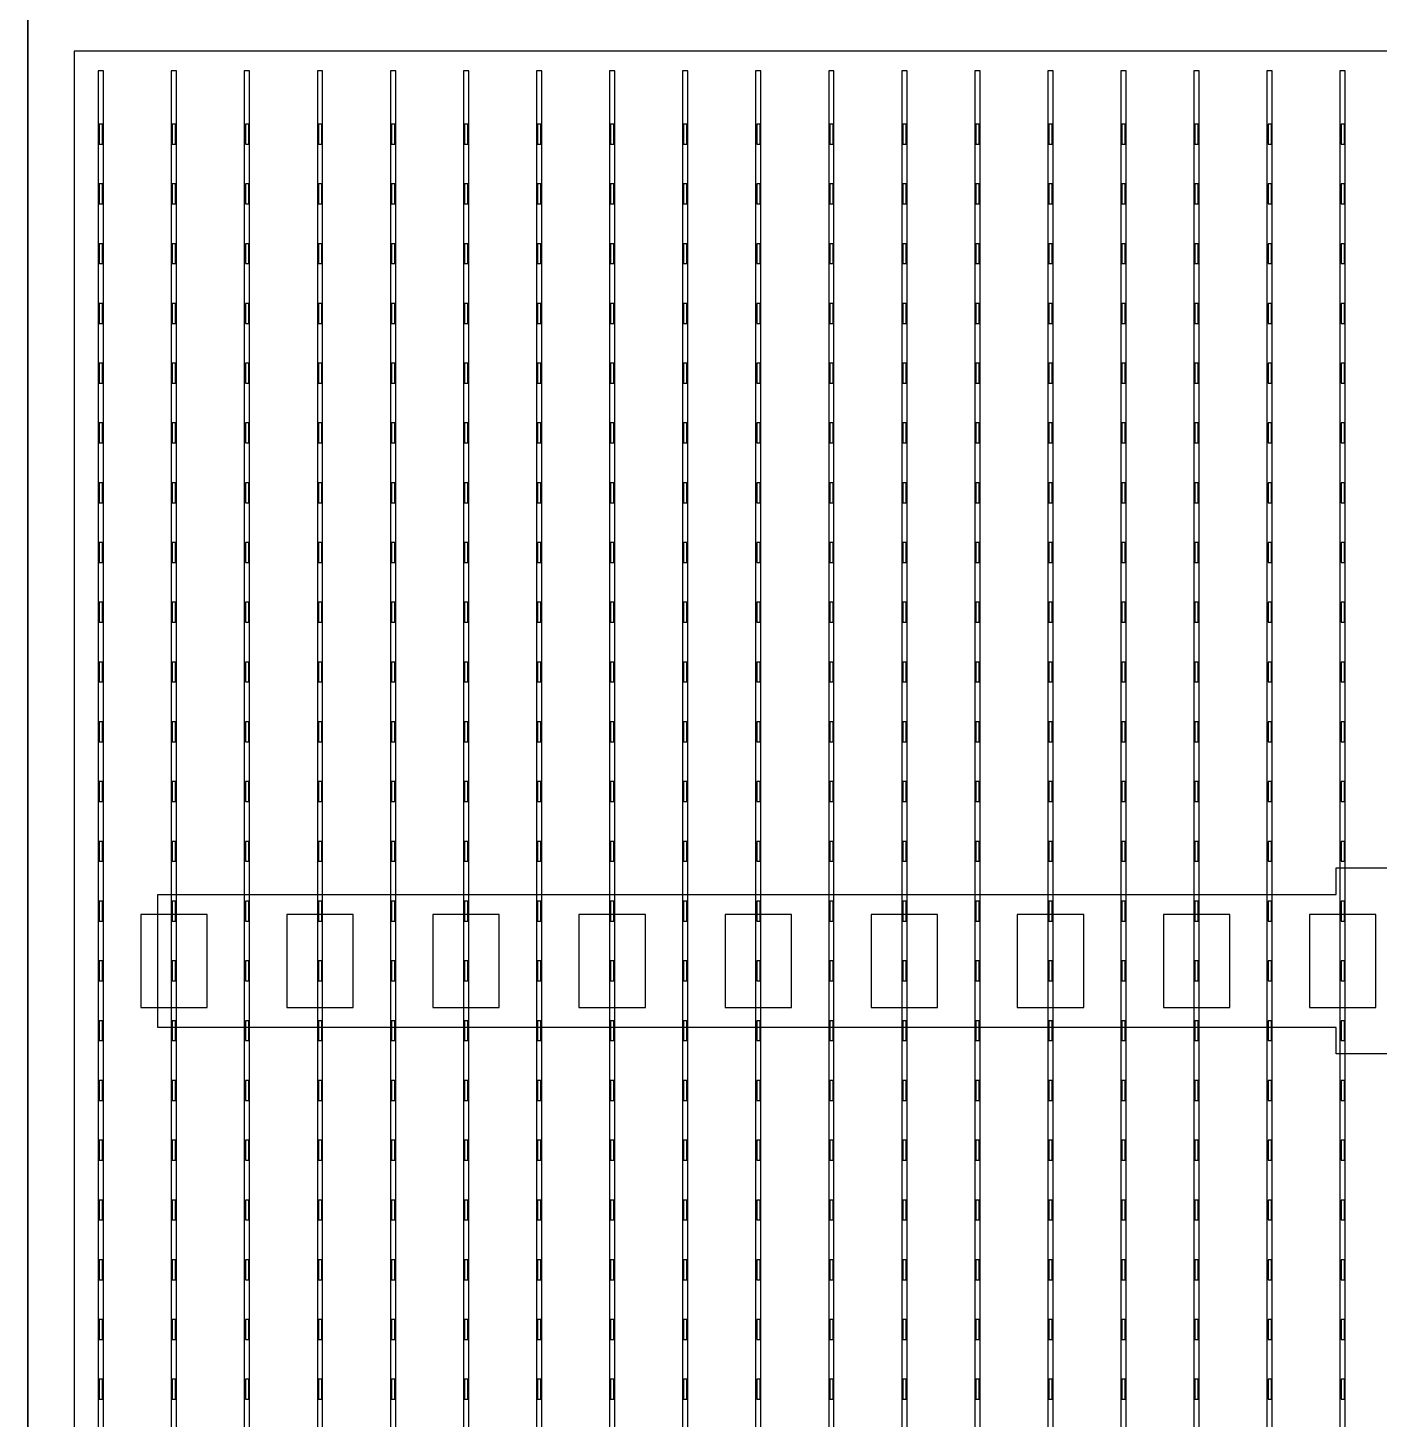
# Model space of a CAD drawing. Header units: millimetres. Extents: x -18 to 142, y -7 to 153.
# Drawn here: x -0.53 to 9.64, y 72.45 to 82.92 of the extents above; entities that cross this region are included whole.
import ezdxf

# ---------------------------------------------------------------- set-up
doc = ezdxf.new("R2010")
doc.units = ezdxf.units.MM
for name, color, linetype in [('BUSBARS', 3, 'Continuous'), ('CELLS', 5, 'Continuous'), ('CONTACT_PADS', 2, 'Continuous'), ('DICING', 4, 'Continuous'), ('FINGERS', 1, 'Continuous'), ('INSULATION', 2, 'Continuous')]:
    doc.layers.add(name, color=color, linetype=linetype)

msp = doc.modelspace()

# ---------------------------------------------------------------- linework, layer by layer
at = {"layer": 'BUSBARS'}
msp.add_lwpolyline([(19.39, 76.4), (19.39, 75.4), (10.52, 75.4), (10.52, 75.2), (9.32, 75.2), (9.32, 75.4), (0.45, 75.4), (0.45, 76.4), (9.32, 76.4), (9.32, 76.6), (10.52, 76.6), (10.52, 76.4), (19.39, 76.4)], close=True, dxfattribs=at)
at = {"layer": 'CELLS'}
msp.add_lwpolyline([(20.37, 62.2), (20.37, 83.1), (-0.53, 83.1), (-0.53, 62.2), (20.37, 62.2)], close=True, dxfattribs=at)
at = {"layer": 'CONTACT_PADS'}
for points in [[(0.033, 82.05), (0.033, 82.2), (0.008, 82.2), (0.008, 82.05), (0.033, 82.05)], [(0.583, 82.05), (0.583, 82.2), (0.558, 82.2), (0.558, 82.05), (0.583, 82.05)], [(1.133, 82.05), (1.133, 82.2), (1.108, 82.2), (1.108, 82.05), (1.133, 82.05)], [(1.683, 82.05), (1.683, 82.2), (1.658, 82.2), (1.658, 82.05), (1.683, 82.05)], [(2.233, 82.05), (2.233, 82.2), (2.208, 82.2), (2.208, 82.05), (2.233, 82.05)], [(2.783, 82.05), (2.783, 82.2), (2.758, 82.2), (2.758, 82.05), (2.783, 82.05)], [(3.333, 82.05), (3.333, 82.2), (3.308, 82.2), (3.308, 82.05), (3.333, 82.05)], [(3.883, 82.05), (3.883, 82.2), (3.858, 82.2), (3.858, 82.05), (3.883, 82.05)], [(4.433, 82.05), (4.433, 82.2), (4.408, 82.2), (4.408, 82.05), (4.433, 82.05)], [(4.983, 82.05), (4.983, 82.2), (4.958, 82.2), (4.958, 82.05), (4.983, 82.05)], [(5.533, 82.05), (5.533, 82.2), (5.508, 82.2), (5.508, 82.05), (5.533, 82.05)], [(6.083, 82.05), (6.083, 82.2), (6.058, 82.2), (6.058, 82.05), (6.083, 82.05)], [(6.633, 82.05), (6.633, 82.2), (6.608, 82.2), (6.608, 82.05), (6.633, 82.05)], [(7.183, 82.05), (7.183, 82.2), (7.158, 82.2), (7.158, 82.05), (7.183, 82.05)], [(7.733, 82.05), (7.733, 82.2), (7.708, 82.2), (7.708, 82.05), (7.733, 82.05)], [(8.283, 82.05), (8.283, 82.2), (8.258, 82.2), (8.258, 82.05), (8.283, 82.05)], [(8.833, 82.05), (8.833, 82.2), (8.808, 82.2), (8.808, 82.05), (8.833, 82.05)], [(9.383, 82.05), (9.383, 82.2), (9.358, 82.2), (9.358, 82.05), (9.383, 82.05)], [(0.033, 81.6), (0.033, 81.75), (0.008, 81.75), (0.008, 81.6), (0.033, 81.6)], [(0.583, 81.6), (0.583, 81.75), (0.558, 81.75), (0.558, 81.6), (0.583, 81.6)], [(1.133, 81.6), (1.133, 81.75), (1.108, 81.75), (1.108, 81.6), (1.133, 81.6)], [(1.683, 81.6), (1.683, 81.75), (1.658, 81.75), (1.658, 81.6), (1.683, 81.6)], [(2.233, 81.6), (2.233, 81.75), (2.208, 81.75), (2.208, 81.6), (2.233, 81.6)], [(2.783, 81.6), (2.783, 81.75), (2.758, 81.75), (2.758, 81.6), (2.783, 81.6)], [(3.333, 81.6), (3.333, 81.75), (3.308, 81.75), (3.308, 81.6), (3.333, 81.6)], [(3.883, 81.6), (3.883, 81.75), (3.858, 81.75), (3.858, 81.6), (3.883, 81.6)], [(4.433, 81.6), (4.433, 81.75), (4.408, 81.75), (4.408, 81.6), (4.433, 81.6)], [(4.983, 81.6), (4.983, 81.75), (4.958, 81.75), (4.958, 81.6), (4.983, 81.6)], [(5.533, 81.6), (5.533, 81.75), (5.508, 81.75), (5.508, 81.6), (5.533, 81.6)], [(6.083, 81.6), (6.083, 81.75), (6.058, 81.75), (6.058, 81.6), (6.083, 81.6)], [(6.633, 81.6), (6.633, 81.75), (6.608, 81.75), (6.608, 81.6), (6.633, 81.6)], [(7.183, 81.6), (7.183, 81.75), (7.158, 81.75), (7.158, 81.6), (7.183, 81.6)], [(7.733, 81.6), (7.733, 81.75), (7.708, 81.75), (7.708, 81.6), (7.733, 81.6)], [(8.283, 81.6), (8.283, 81.75), (8.258, 81.75), (8.258, 81.6), (8.283, 81.6)], [(8.833, 81.6), (8.833, 81.75), (8.808, 81.75), (8.808, 81.6), (8.833, 81.6)], [(9.383, 81.6), (9.383, 81.75), (9.358, 81.75), (9.358, 81.6), (9.383, 81.6)], [(0.033, 81.15), (0.033, 81.3), (0.008, 81.3), (0.008, 81.15), (0.033, 81.15)], [(0.583, 81.15), (0.583, 81.3), (0.558, 81.3), (0.558, 81.15), (0.583, 81.15)], [(1.133, 81.15), (1.133, 81.3), (1.108, 81.3), (1.108, 81.15), (1.133, 81.15)], [(1.683, 81.15), (1.683, 81.3), (1.658, 81.3), (1.658, 81.15), (1.683, 81.15)], [(2.233, 81.15), (2.233, 81.3), (2.208, 81.3), (2.208, 81.15), (2.233, 81.15)], [(2.783, 81.15), (2.783, 81.3), (2.758, 81.3), (2.758, 81.15), (2.783, 81.15)], [(3.333, 81.15), (3.333, 81.3), (3.308, 81.3), (3.308, 81.15), (3.333, 81.15)], [(3.883, 81.15), (3.883, 81.3), (3.858, 81.3), (3.858, 81.15), (3.883, 81.15)], [(4.433, 81.15), (4.433, 81.3), (4.408, 81.3), (4.408, 81.15), (4.433, 81.15)], [(4.983, 81.15), (4.983, 81.3), (4.958, 81.3), (4.958, 81.15), (4.983, 81.15)], [(5.533, 81.15), (5.533, 81.3), (5.508, 81.3), (5.508, 81.15), (5.533, 81.15)], [(6.083, 81.15), (6.083, 81.3), (6.058, 81.3), (6.058, 81.15), (6.083, 81.15)], [(6.633, 81.15), (6.633, 81.3), (6.608, 81.3), (6.608, 81.15), (6.633, 81.15)], [(7.183, 81.15), (7.183, 81.3), (7.158, 81.3), (7.158, 81.15), (7.183, 81.15)], [(7.733, 81.15), (7.733, 81.3), (7.708, 81.3), (7.708, 81.15), (7.733, 81.15)], [(8.283, 81.15), (8.283, 81.3), (8.258, 81.3), (8.258, 81.15), (8.283, 81.15)], [(8.833, 81.15), (8.833, 81.3), (8.808, 81.3), (8.808, 81.15), (8.833, 81.15)], [(9.383, 81.15), (9.383, 81.3), (9.358, 81.3), (9.358, 81.15), (9.383, 81.15)], [(0.033, 80.7), (0.033, 80.85), (0.008, 80.85), (0.008, 80.7), (0.033, 80.7)], [(0.583, 80.7), (0.583, 80.85), (0.558, 80.85), (0.558, 80.7), (0.583, 80.7)], [(1.133, 80.7), (1.133, 80.85), (1.108, 80.85), (1.108, 80.7), (1.133, 80.7)], [(1.683, 80.7), (1.683, 80.85), (1.658, 80.85), (1.658, 80.7), (1.683, 80.7)], [(2.233, 80.7), (2.233, 80.85), (2.208, 80.85), (2.208, 80.7), (2.233, 80.7)], [(2.783, 80.7), (2.783, 80.85), (2.758, 80.85), (2.758, 80.7), (2.783, 80.7)], [(3.333, 80.7), (3.333, 80.85), (3.308, 80.85), (3.308, 80.7), (3.333, 80.7)], [(3.883, 80.7), (3.883, 80.85), (3.858, 80.85), (3.858, 80.7), (3.883, 80.7)], [(4.433, 80.7), (4.433, 80.85), (4.408, 80.85), (4.408, 80.7), (4.433, 80.7)], [(4.983, 80.7), (4.983, 80.85), (4.958, 80.85), (4.958, 80.7), (4.983, 80.7)], [(5.533, 80.7), (5.533, 80.85), (5.508, 80.85), (5.508, 80.7), (5.533, 80.7)], [(6.083, 80.7), (6.083, 80.85), (6.058, 80.85), (6.058, 80.7), (6.083, 80.7)], [(6.633, 80.7), (6.633, 80.85), (6.608, 80.85), (6.608, 80.7), (6.633, 80.7)], [(7.183, 80.7), (7.183, 80.85), (7.158, 80.85), (7.158, 80.7), (7.183, 80.7)], [(7.733, 80.7), (7.733, 80.85), (7.708, 80.85), (7.708, 80.7), (7.733, 80.7)], [(8.283, 80.7), (8.283, 80.85), (8.258, 80.85), (8.258, 80.7), (8.283, 80.7)], [(8.833, 80.7), (8.833, 80.85), (8.808, 80.85), (8.808, 80.7), (8.833, 80.7)], [(9.383, 80.7), (9.383, 80.85), (9.358, 80.85), (9.358, 80.7), (9.383, 80.7)], [(0.033, 80.25), (0.033, 80.4), (0.008, 80.4), (0.008, 80.25), (0.033, 80.25)], [(0.583, 80.25), (0.583, 80.4), (0.558, 80.4), (0.558, 80.25), (0.583, 80.25)], [(1.133, 80.25), (1.133, 80.4), (1.108, 80.4), (1.108, 80.25), (1.133, 80.25)], [(1.683, 80.25), (1.683, 80.4), (1.658, 80.4), (1.658, 80.25), (1.683, 80.25)], [(2.233, 80.25), (2.233, 80.4), (2.208, 80.4), (2.208, 80.25), (2.233, 80.25)], [(2.783, 80.25), (2.783, 80.4), (2.758, 80.4), (2.758, 80.25), (2.783, 80.25)], [(3.333, 80.25), (3.333, 80.4), (3.308, 80.4), (3.308, 80.25), (3.333, 80.25)], [(3.883, 80.25), (3.883, 80.4), (3.858, 80.4), (3.858, 80.25), (3.883, 80.25)], [(4.433, 80.25), (4.433, 80.4), (4.408, 80.4), (4.408, 80.25), (4.433, 80.25)], [(4.983, 80.25), (4.983, 80.4), (4.958, 80.4), (4.958, 80.25), (4.983, 80.25)], [(5.533, 80.25), (5.533, 80.4), (5.508, 80.4), (5.508, 80.25), (5.533, 80.25)], [(6.083, 80.25), (6.083, 80.4), (6.058, 80.4), (6.058, 80.25), (6.083, 80.25)], [(6.633, 80.25), (6.633, 80.4), (6.608, 80.4), (6.608, 80.25), (6.633, 80.25)], [(7.183, 80.25), (7.183, 80.4), (7.158, 80.4), (7.158, 80.25), (7.183, 80.25)], [(7.733, 80.25), (7.733, 80.4), (7.708, 80.4), (7.708, 80.25), (7.733, 80.25)], [(8.283, 80.25), (8.283, 80.4), (8.258, 80.4), (8.258, 80.25), (8.283, 80.25)], [(8.833, 80.25), (8.833, 80.4), (8.808, 80.4), (8.808, 80.25), (8.833, 80.25)], [(9.383, 80.25), (9.383, 80.4), (9.358, 80.4), (9.358, 80.25), (9.383, 80.25)], [(0.033, 79.8), (0.033, 79.95), (0.008, 79.95), (0.008, 79.8), (0.033, 79.8)], [(0.583, 79.8), (0.583, 79.95), (0.558, 79.95), (0.558, 79.8), (0.583, 79.8)], [(1.133, 79.8), (1.133, 79.95), (1.108, 79.95), (1.108, 79.8), (1.133, 79.8)], [(1.683, 79.8), (1.683, 79.95), (1.658, 79.95), (1.658, 79.8), (1.683, 79.8)], [(2.233, 79.8), (2.233, 79.95), (2.208, 79.95), (2.208, 79.8), (2.233, 79.8)], [(2.783, 79.8), (2.783, 79.95), (2.758, 79.95), (2.758, 79.8), (2.783, 79.8)], [(3.333, 79.8), (3.333, 79.95), (3.308, 79.95), (3.308, 79.8), (3.333, 79.8)], [(3.883, 79.8), (3.883, 79.95), (3.858, 79.95), (3.858, 79.8), (3.883, 79.8)], [(4.433, 79.8), (4.433, 79.95), (4.408, 79.95), (4.408, 79.8), (4.433, 79.8)], [(4.983, 79.8), (4.983, 79.95), (4.958, 79.95), (4.958, 79.8), (4.983, 79.8)], [(5.533, 79.8), (5.533, 79.95), (5.508, 79.95), (5.508, 79.8), (5.533, 79.8)], [(6.083, 79.8), (6.083, 79.95), (6.058, 79.95), (6.058, 79.8), (6.083, 79.8)], [(6.633, 79.8), (6.633, 79.95), (6.608, 79.95), (6.608, 79.8), (6.633, 79.8)], [(7.183, 79.8), (7.183, 79.95), (7.158, 79.95), (7.158, 79.8), (7.183, 79.8)], [(7.733, 79.8), (7.733, 79.95), (7.708, 79.95), (7.708, 79.8), (7.733, 79.8)], [(8.283, 79.8), (8.283, 79.95), (8.258, 79.95), (8.258, 79.8), (8.283, 79.8)], [(8.833, 79.8), (8.833, 79.95), (8.808, 79.95), (8.808, 79.8), (8.833, 79.8)], [(9.383, 79.8), (9.383, 79.95), (9.358, 79.95), (9.358, 79.8), (9.383, 79.8)], [(0.033, 79.35), (0.033, 79.5), (0.008, 79.5), (0.008, 79.35), (0.033, 79.35)], [(0.583, 79.35), (0.583, 79.5), (0.558, 79.5), (0.558, 79.35), (0.583, 79.35)], [(1.133, 79.35), (1.133, 79.5), (1.108, 79.5), (1.108, 79.35), (1.133, 79.35)], [(1.683, 79.35), (1.683, 79.5), (1.658, 79.5), (1.658, 79.35), (1.683, 79.35)], [(2.233, 79.35), (2.233, 79.5), (2.208, 79.5), (2.208, 79.35), (2.233, 79.35)], [(2.783, 79.35), (2.783, 79.5), (2.758, 79.5), (2.758, 79.35), (2.783, 79.35)], [(3.333, 79.35), (3.333, 79.5), (3.308, 79.5), (3.308, 79.35), (3.333, 79.35)], [(3.883, 79.35), (3.883, 79.5), (3.858, 79.5), (3.858, 79.35), (3.883, 79.35)], [(4.433, 79.35), (4.433, 79.5), (4.408, 79.5), (4.408, 79.35), (4.433, 79.35)], [(4.983, 79.35), (4.983, 79.5), (4.958, 79.5), (4.958, 79.35), (4.983, 79.35)], [(5.533, 79.35), (5.533, 79.5), (5.508, 79.5), (5.508, 79.35), (5.533, 79.35)], [(6.083, 79.35), (6.083, 79.5), (6.058, 79.5), (6.058, 79.35), (6.083, 79.35)], [(6.633, 79.35), (6.633, 79.5), (6.608, 79.5), (6.608, 79.35), (6.633, 79.35)], [(7.183, 79.35), (7.183, 79.5), (7.158, 79.5), (7.158, 79.35), (7.183, 79.35)], [(7.733, 79.35), (7.733, 79.5), (7.708, 79.5), (7.708, 79.35), (7.733, 79.35)], [(8.283, 79.35), (8.283, 79.5), (8.258, 79.5), (8.258, 79.35), (8.283, 79.35)], [(8.833, 79.35), (8.833, 79.5), (8.808, 79.5), (8.808, 79.35), (8.833, 79.35)], [(9.383, 79.35), (9.383, 79.5), (9.358, 79.5), (9.358, 79.35), (9.383, 79.35)], [(0.033, 78.9), (0.033, 79.05), (0.008, 79.05), (0.008, 78.9), (0.033, 78.9)], [(0.583, 78.9), (0.583, 79.05), (0.558, 79.05), (0.558, 78.9), (0.583, 78.9)], [(1.133, 78.9), (1.133, 79.05), (1.108, 79.05), (1.108, 78.9), (1.133, 78.9)], [(1.683, 78.9), (1.683, 79.05), (1.658, 79.05), (1.658, 78.9), (1.683, 78.9)], [(2.233, 78.9), (2.233, 79.05), (2.208, 79.05), (2.208, 78.9), (2.233, 78.9)], [(2.783, 78.9), (2.783, 79.05), (2.758, 79.05), (2.758, 78.9), (2.783, 78.9)], [(3.333, 78.9), (3.333, 79.05), (3.308, 79.05), (3.308, 78.9), (3.333, 78.9)], [(3.883, 78.9), (3.883, 79.05), (3.858, 79.05), (3.858, 78.9), (3.883, 78.9)], [(4.433, 78.9), (4.433, 79.05), (4.408, 79.05), (4.408, 78.9), (4.433, 78.9)], [(4.983, 78.9), (4.983, 79.05), (4.958, 79.05), (4.958, 78.9), (4.983, 78.9)], [(5.533, 78.9), (5.533, 79.05), (5.508, 79.05), (5.508, 78.9), (5.533, 78.9)], [(6.083, 78.9), (6.083, 79.05), (6.058, 79.05), (6.058, 78.9), (6.083, 78.9)], [(6.633, 78.9), (6.633, 79.05), (6.608, 79.05), (6.608, 78.9), (6.633, 78.9)], [(7.183, 78.9), (7.183, 79.05), (7.158, 79.05), (7.158, 78.9), (7.183, 78.9)], [(7.733, 78.9), (7.733, 79.05), (7.708, 79.05), (7.708, 78.9), (7.733, 78.9)], [(8.283, 78.9), (8.283, 79.05), (8.258, 79.05), (8.258, 78.9), (8.283, 78.9)], [(8.833, 78.9), (8.833, 79.05), (8.808, 79.05), (8.808, 78.9), (8.833, 78.9)], [(9.383, 78.9), (9.383, 79.05), (9.358, 79.05), (9.358, 78.9), (9.383, 78.9)], [(0.033, 78.45), (0.033, 78.6), (0.008, 78.6), (0.008, 78.45), (0.033, 78.45)], [(0.583, 78.45), (0.583, 78.6), (0.558, 78.6), (0.558, 78.45), (0.583, 78.45)], [(1.133, 78.45), (1.133, 78.6), (1.108, 78.6), (1.108, 78.45), (1.133, 78.45)], [(1.683, 78.45), (1.683, 78.6), (1.658, 78.6), (1.658, 78.45), (1.683, 78.45)], [(2.233, 78.45), (2.233, 78.6), (2.208, 78.6), (2.208, 78.45), (2.233, 78.45)], [(2.783, 78.45), (2.783, 78.6), (2.758, 78.6), (2.758, 78.45), (2.783, 78.45)], [(3.333, 78.45), (3.333, 78.6), (3.308, 78.6), (3.308, 78.45), (3.333, 78.45)], [(3.883, 78.45), (3.883, 78.6), (3.858, 78.6), (3.858, 78.45), (3.883, 78.45)], [(4.433, 78.45), (4.433, 78.6), (4.408, 78.6), (4.408, 78.45), (4.433, 78.45)], [(4.983, 78.45), (4.983, 78.6), (4.958, 78.6), (4.958, 78.45), (4.983, 78.45)], [(5.533, 78.45), (5.533, 78.6), (5.508, 78.6), (5.508, 78.45), (5.533, 78.45)], [(6.083, 78.45), (6.083, 78.6), (6.058, 78.6), (6.058, 78.45), (6.083, 78.45)], [(6.633, 78.45), (6.633, 78.6), (6.608, 78.6), (6.608, 78.45), (6.633, 78.45)], [(7.183, 78.45), (7.183, 78.6), (7.158, 78.6), (7.158, 78.45), (7.183, 78.45)], [(7.733, 78.45), (7.733, 78.6), (7.708, 78.6), (7.708, 78.45), (7.733, 78.45)], [(8.283, 78.45), (8.283, 78.6), (8.258, 78.6), (8.258, 78.45), (8.283, 78.45)], [(8.833, 78.45), (8.833, 78.6), (8.808, 78.6), (8.808, 78.45), (8.833, 78.45)], [(9.383, 78.45), (9.383, 78.6), (9.358, 78.6), (9.358, 78.45), (9.383, 78.45)], [(0.033, 78), (0.033, 78.15), (0.008, 78.15), (0.008, 78), (0.033, 78)], [(0.583, 78), (0.583, 78.15), (0.558, 78.15), (0.558, 78), (0.583, 78)], [(1.133, 78), (1.133, 78.15), (1.108, 78.15), (1.108, 78), (1.133, 78)], [(1.683, 78), (1.683, 78.15), (1.658, 78.15), (1.658, 78), (1.683, 78)], [(2.233, 78), (2.233, 78.15), (2.208, 78.15), (2.208, 78), (2.233, 78)], [(2.783, 78), (2.783, 78.15), (2.758, 78.15), (2.758, 78), (2.783, 78)], [(3.333, 78), (3.333, 78.15), (3.308, 78.15), (3.308, 78), (3.333, 78)], [(3.883, 78), (3.883, 78.15), (3.858, 78.15), (3.858, 78), (3.883, 78)], [(4.433, 78), (4.433, 78.15), (4.408, 78.15), (4.408, 78), (4.433, 78)], [(4.983, 78), (4.983, 78.15), (4.958, 78.15), (4.958, 78), (4.983, 78)], [(5.533, 78), (5.533, 78.15), (5.508, 78.15), (5.508, 78), (5.533, 78)], [(6.083, 78), (6.083, 78.15), (6.058, 78.15), (6.058, 78), (6.083, 78)], [(6.633, 78), (6.633, 78.15), (6.608, 78.15), (6.608, 78), (6.633, 78)], [(7.183, 78), (7.183, 78.15), (7.158, 78.15), (7.158, 78), (7.183, 78)], [(7.733, 78), (7.733, 78.15), (7.708, 78.15), (7.708, 78), (7.733, 78)], [(8.283, 78), (8.283, 78.15), (8.258, 78.15), (8.258, 78), (8.283, 78)], [(8.833, 78), (8.833, 78.15), (8.808, 78.15), (8.808, 78), (8.833, 78)], [(9.383, 78), (9.383, 78.15), (9.358, 78.15), (9.358, 78), (9.383, 78)], [(0.033, 77.55), (0.033, 77.7), (0.008, 77.7), (0.008, 77.55), (0.033, 77.55)], [(0.583, 77.55), (0.583, 77.7), (0.558, 77.7), (0.558, 77.55), (0.583, 77.55)], [(1.133, 77.55), (1.133, 77.7), (1.108, 77.7), (1.108, 77.55), (1.133, 77.55)], [(1.683, 77.55), (1.683, 77.7), (1.658, 77.7), (1.658, 77.55), (1.683, 77.55)], [(2.233, 77.55), (2.233, 77.7), (2.208, 77.7), (2.208, 77.55), (2.233, 77.55)], [(2.783, 77.55), (2.783, 77.7), (2.758, 77.7), (2.758, 77.55), (2.783, 77.55)], [(3.333, 77.55), (3.333, 77.7), (3.308, 77.7), (3.308, 77.55), (3.333, 77.55)], [(3.883, 77.55), (3.883, 77.7), (3.858, 77.7), (3.858, 77.55), (3.883, 77.55)], [(4.433, 77.55), (4.433, 77.7), (4.408, 77.7), (4.408, 77.55), (4.433, 77.55)], [(4.983, 77.55), (4.983, 77.7), (4.958, 77.7), (4.958, 77.55), (4.983, 77.55)], [(5.533, 77.55), (5.533, 77.7), (5.508, 77.7), (5.508, 77.55), (5.533, 77.55)], [(6.083, 77.55), (6.083, 77.7), (6.058, 77.7), (6.058, 77.55), (6.083, 77.55)], [(6.633, 77.55), (6.633, 77.7), (6.608, 77.7), (6.608, 77.55), (6.633, 77.55)], [(7.183, 77.55), (7.183, 77.7), (7.158, 77.7), (7.158, 77.55), (7.183, 77.55)], [(7.733, 77.55), (7.733, 77.7), (7.708, 77.7), (7.708, 77.55), (7.733, 77.55)], [(8.283, 77.55), (8.283, 77.7), (8.258, 77.7), (8.258, 77.55), (8.283, 77.55)], [(8.833, 77.55), (8.833, 77.7), (8.808, 77.7), (8.808, 77.55), (8.833, 77.55)], [(9.383, 77.55), (9.383, 77.7), (9.358, 77.7), (9.358, 77.55), (9.383, 77.55)], [(0.033, 77.1), (0.033, 77.25), (0.008, 77.25), (0.008, 77.1), (0.033, 77.1)], [(0.583, 77.1), (0.583, 77.25), (0.558, 77.25), (0.558, 77.1), (0.583, 77.1)], [(1.133, 77.1), (1.133, 77.25), (1.108, 77.25), (1.108, 77.1), (1.133, 77.1)], [(1.683, 77.1), (1.683, 77.25), (1.658, 77.25), (1.658, 77.1), (1.683, 77.1)], [(2.233, 77.1), (2.233, 77.25), (2.208, 77.25), (2.208, 77.1), (2.233, 77.1)], [(2.783, 77.1), (2.783, 77.25), (2.758, 77.25), (2.758, 77.1), (2.783, 77.1)], [(3.333, 77.1), (3.333, 77.25), (3.308, 77.25), (3.308, 77.1), (3.333, 77.1)], [(3.883, 77.1), (3.883, 77.25), (3.858, 77.25), (3.858, 77.1), (3.883, 77.1)], [(4.433, 77.1), (4.433, 77.25), (4.408, 77.25), (4.408, 77.1), (4.433, 77.1)], [(4.983, 77.1), (4.983, 77.25), (4.958, 77.25), (4.958, 77.1), (4.983, 77.1)], [(5.533, 77.1), (5.533, 77.25), (5.508, 77.25), (5.508, 77.1), (5.533, 77.1)], [(6.083, 77.1), (6.083, 77.25), (6.058, 77.25), (6.058, 77.1), (6.083, 77.1)], [(6.633, 77.1), (6.633, 77.25), (6.608, 77.25), (6.608, 77.1), (6.633, 77.1)], [(7.183, 77.1), (7.183, 77.25), (7.158, 77.25), (7.158, 77.1), (7.183, 77.1)], [(7.733, 77.1), (7.733, 77.25), (7.708, 77.25), (7.708, 77.1), (7.733, 77.1)], [(8.283, 77.1), (8.283, 77.25), (8.258, 77.25), (8.258, 77.1), (8.283, 77.1)], [(8.833, 77.1), (8.833, 77.25), (8.808, 77.25), (8.808, 77.1), (8.833, 77.1)], [(9.383, 77.1), (9.383, 77.25), (9.358, 77.25), (9.358, 77.1), (9.383, 77.1)], [(0.033, 76.65), (0.033, 76.8), (0.008, 76.8), (0.008, 76.65), (0.033, 76.65)], [(0.583, 76.65), (0.583, 76.8), (0.558, 76.8), (0.558, 76.65), (0.583, 76.65)], [(1.133, 76.65), (1.133, 76.8), (1.108, 76.8), (1.108, 76.65), (1.133, 76.65)], [(1.683, 76.65), (1.683, 76.8), (1.658, 76.8), (1.658, 76.65), (1.683, 76.65)], [(2.233, 76.65), (2.233, 76.8), (2.208, 76.8), (2.208, 76.65), (2.233, 76.65)], [(2.783, 76.65), (2.783, 76.8), (2.758, 76.8), (2.758, 76.65), (2.783, 76.65)], [(3.333, 76.65), (3.333, 76.8), (3.308, 76.8), (3.308, 76.65), (3.333, 76.65)], [(3.883, 76.65), (3.883, 76.8), (3.858, 76.8), (3.858, 76.65), (3.883, 76.65)], [(4.433, 76.65), (4.433, 76.8), (4.408, 76.8), (4.408, 76.65), (4.433, 76.65)], [(4.983, 76.65), (4.983, 76.8), (4.958, 76.8), (4.958, 76.65), (4.983, 76.65)], [(5.533, 76.65), (5.533, 76.8), (5.508, 76.8), (5.508, 76.65), (5.533, 76.65)], [(6.083, 76.65), (6.083, 76.8), (6.058, 76.8), (6.058, 76.65), (6.083, 76.65)], [(6.633, 76.65), (6.633, 76.8), (6.608, 76.8), (6.608, 76.65), (6.633, 76.65)], [(7.183, 76.65), (7.183, 76.8), (7.158, 76.8), (7.158, 76.65), (7.183, 76.65)], [(7.733, 76.65), (7.733, 76.8), (7.708, 76.8), (7.708, 76.65), (7.733, 76.65)], [(8.283, 76.65), (8.283, 76.8), (8.258, 76.8), (8.258, 76.65), (8.283, 76.65)], [(8.833, 76.65), (8.833, 76.8), (8.808, 76.8), (8.808, 76.65), (8.833, 76.65)], [(9.383, 76.65), (9.383, 76.8), (9.358, 76.8), (9.358, 76.65), (9.383, 76.65)], [(0.033, 76.2), (0.033, 76.35), (0.008, 76.35), (0.008, 76.2), (0.033, 76.2)], [(0.583, 76.2), (0.583, 76.35), (0.558, 76.35), (0.558, 76.2), (0.583, 76.2)], [(1.133, 76.2), (1.133, 76.35), (1.108, 76.35), (1.108, 76.2), (1.133, 76.2)], [(1.683, 76.2), (1.683, 76.35), (1.658, 76.35), (1.658, 76.2), (1.683, 76.2)], [(2.233, 76.2), (2.233, 76.35), (2.208, 76.35), (2.208, 76.2), (2.233, 76.2)], [(2.783, 76.2), (2.783, 76.35), (2.758, 76.35), (2.758, 76.2), (2.783, 76.2)], [(3.333, 76.2), (3.333, 76.35), (3.308, 76.35), (3.308, 76.2), (3.333, 76.2)], [(3.883, 76.2), (3.883, 76.35), (3.858, 76.35), (3.858, 76.2), (3.883, 76.2)], [(4.433, 76.2), (4.433, 76.35), (4.408, 76.35), (4.408, 76.2), (4.433, 76.2)], [(4.983, 76.2), (4.983, 76.35), (4.958, 76.35), (4.958, 76.2), (4.983, 76.2)], [(5.533, 76.2), (5.533, 76.35), (5.508, 76.35), (5.508, 76.2), (5.533, 76.2)], [(6.083, 76.2), (6.083, 76.35), (6.058, 76.35), (6.058, 76.2), (6.083, 76.2)], [(6.633, 76.2), (6.633, 76.35), (6.608, 76.35), (6.608, 76.2), (6.633, 76.2)], [(7.183, 76.2), (7.183, 76.35), (7.158, 76.35), (7.158, 76.2), (7.183, 76.2)], [(7.733, 76.2), (7.733, 76.35), (7.708, 76.35), (7.708, 76.2), (7.733, 76.2)], [(8.283, 76.2), (8.283, 76.35), (8.258, 76.35), (8.258, 76.2), (8.283, 76.2)], [(8.833, 76.2), (8.833, 76.35), (8.808, 76.35), (8.808, 76.2), (8.833, 76.2)], [(9.383, 76.2), (9.383, 76.35), (9.358, 76.35), (9.358, 76.2), (9.383, 76.2)], [(0.033, 75.75), (0.033, 75.9), (0.008, 75.9), (0.008, 75.75), (0.033, 75.75)], [(0.583, 75.75), (0.583, 75.9), (0.558, 75.9), (0.558, 75.75), (0.583, 75.75)], [(1.133, 75.75), (1.133, 75.9), (1.108, 75.9), (1.108, 75.75), (1.133, 75.75)], [(1.683, 75.75), (1.683, 75.9), (1.658, 75.9), (1.658, 75.75), (1.683, 75.75)], [(2.233, 75.75), (2.233, 75.9), (2.208, 75.9), (2.208, 75.75), (2.233, 75.75)], [(2.783, 75.75), (2.783, 75.9), (2.758, 75.9), (2.758, 75.75), (2.783, 75.75)], [(3.333, 75.75), (3.333, 75.9), (3.308, 75.9), (3.308, 75.75), (3.333, 75.75)], [(3.883, 75.75), (3.883, 75.9), (3.858, 75.9), (3.858, 75.75), (3.883, 75.75)], [(4.433, 75.75), (4.433, 75.9), (4.408, 75.9), (4.408, 75.75), (4.433, 75.75)], [(4.983, 75.75), (4.983, 75.9), (4.958, 75.9), (4.958, 75.75), (4.983, 75.75)], [(5.533, 75.75), (5.533, 75.9), (5.508, 75.9), (5.508, 75.75), (5.533, 75.75)], [(6.083, 75.75), (6.083, 75.9), (6.058, 75.9), (6.058, 75.75), (6.083, 75.75)], [(6.633, 75.75), (6.633, 75.9), (6.608, 75.9), (6.608, 75.75), (6.633, 75.75)], [(7.183, 75.75), (7.183, 75.9), (7.158, 75.9), (7.158, 75.75), (7.183, 75.75)], [(7.733, 75.75), (7.733, 75.9), (7.708, 75.9), (7.708, 75.75), (7.733, 75.75)], [(8.283, 75.75), (8.283, 75.9), (8.258, 75.9), (8.258, 75.75), (8.283, 75.75)], [(8.833, 75.75), (8.833, 75.9), (8.808, 75.9), (8.808, 75.75), (8.833, 75.75)], [(9.383, 75.75), (9.383, 75.9), (9.358, 75.9), (9.358, 75.75), (9.383, 75.75)], [(0.033, 75.3), (0.033, 75.45), (0.008, 75.45), (0.008, 75.3), (0.033, 75.3)], [(0.583, 75.3), (0.583, 75.45), (0.558, 75.45), (0.558, 75.3), (0.583, 75.3)], [(1.133, 75.3), (1.133, 75.45), (1.108, 75.45), (1.108, 75.3), (1.133, 75.3)], [(1.683, 75.3), (1.683, 75.45), (1.658, 75.45), (1.658, 75.3), (1.683, 75.3)], [(2.233, 75.3), (2.233, 75.45), (2.208, 75.45), (2.208, 75.3), (2.233, 75.3)], [(2.783, 75.3), (2.783, 75.45), (2.758, 75.45), (2.758, 75.3), (2.783, 75.3)], [(3.333, 75.3), (3.333, 75.45), (3.308, 75.45), (3.308, 75.3), (3.333, 75.3)], [(3.883, 75.3), (3.883, 75.45), (3.858, 75.45), (3.858, 75.3), (3.883, 75.3)], [(4.433, 75.3), (4.433, 75.45), (4.408, 75.45), (4.408, 75.3), (4.433, 75.3)], [(4.983, 75.3), (4.983, 75.45), (4.958, 75.45), (4.958, 75.3), (4.983, 75.3)], [(5.533, 75.3), (5.533, 75.45), (5.508, 75.45), (5.508, 75.3), (5.533, 75.3)], [(6.083, 75.3), (6.083, 75.45), (6.058, 75.45), (6.058, 75.3), (6.083, 75.3)], [(6.633, 75.3), (6.633, 75.45), (6.608, 75.45), (6.608, 75.3), (6.633, 75.3)], [(7.183, 75.3), (7.183, 75.45), (7.158, 75.45), (7.158, 75.3), (7.183, 75.3)], [(7.733, 75.3), (7.733, 75.45), (7.708, 75.45), (7.708, 75.3), (7.733, 75.3)], [(8.283, 75.3), (8.283, 75.45), (8.258, 75.45), (8.258, 75.3), (8.283, 75.3)], [(8.833, 75.3), (8.833, 75.45), (8.808, 75.45), (8.808, 75.3), (8.833, 75.3)], [(9.383, 75.3), (9.383, 75.45), (9.358, 75.45), (9.358, 75.3), (9.383, 75.3)], [(0.033, 74.85), (0.033, 75), (0.008, 75), (0.008, 74.85), (0.033, 74.85)], [(0.583, 74.85), (0.583, 75), (0.558, 75), (0.558, 74.85), (0.583, 74.85)], [(1.133, 74.85), (1.133, 75), (1.108, 75), (1.108, 74.85), (1.133, 74.85)], [(1.683, 74.85), (1.683, 75), (1.658, 75), (1.658, 74.85), (1.683, 74.85)], [(2.233, 74.85), (2.233, 75), (2.208, 75), (2.208, 74.85), (2.233, 74.85)], [(2.783, 74.85), (2.783, 75), (2.758, 75), (2.758, 74.85), (2.783, 74.85)], [(3.333, 74.85), (3.333, 75), (3.308, 75), (3.308, 74.85), (3.333, 74.85)], [(3.883, 74.85), (3.883, 75), (3.858, 75), (3.858, 74.85), (3.883, 74.85)], [(4.433, 74.85), (4.433, 75), (4.408, 75), (4.408, 74.85), (4.433, 74.85)], [(4.983, 74.85), (4.983, 75), (4.958, 75), (4.958, 74.85), (4.983, 74.85)], [(5.533, 74.85), (5.533, 75), (5.508, 75), (5.508, 74.85), (5.533, 74.85)], [(6.083, 74.85), (6.083, 75), (6.058, 75), (6.058, 74.85), (6.083, 74.85)], [(6.633, 74.85), (6.633, 75), (6.608, 75), (6.608, 74.85), (6.633, 74.85)], [(7.183, 74.85), (7.183, 75), (7.158, 75), (7.158, 74.85), (7.183, 74.85)], [(7.733, 74.85), (7.733, 75), (7.708, 75), (7.708, 74.85), (7.733, 74.85)], [(8.283, 74.85), (8.283, 75), (8.258, 75), (8.258, 74.85), (8.283, 74.85)], [(8.833, 74.85), (8.833, 75), (8.808, 75), (8.808, 74.85), (8.833, 74.85)], [(9.383, 74.85), (9.383, 75), (9.358, 75), (9.358, 74.85), (9.383, 74.85)], [(0.033, 74.4), (0.033, 74.55), (0.008, 74.55), (0.008, 74.4), (0.033, 74.4)], [(0.583, 74.4), (0.583, 74.55), (0.558, 74.55), (0.558, 74.4), (0.583, 74.4)], [(1.133, 74.4), (1.133, 74.55), (1.108, 74.55), (1.108, 74.4), (1.133, 74.4)], [(1.683, 74.4), (1.683, 74.55), (1.658, 74.55), (1.658, 74.4), (1.683, 74.4)], [(2.233, 74.4), (2.233, 74.55), (2.208, 74.55), (2.208, 74.4), (2.233, 74.4)], [(2.783, 74.4), (2.783, 74.55), (2.758, 74.55), (2.758, 74.4), (2.783, 74.4)], [(3.333, 74.4), (3.333, 74.55), (3.308, 74.55), (3.308, 74.4), (3.333, 74.4)], [(3.883, 74.4), (3.883, 74.55), (3.858, 74.55), (3.858, 74.4), (3.883, 74.4)], [(4.433, 74.4), (4.433, 74.55), (4.408, 74.55), (4.408, 74.4), (4.433, 74.4)], [(4.983, 74.4), (4.983, 74.55), (4.958, 74.55), (4.958, 74.4), (4.983, 74.4)], [(5.533, 74.4), (5.533, 74.55), (5.508, 74.55), (5.508, 74.4), (5.533, 74.4)], [(6.083, 74.4), (6.083, 74.55), (6.058, 74.55), (6.058, 74.4), (6.083, 74.4)], [(6.633, 74.4), (6.633, 74.55), (6.608, 74.55), (6.608, 74.4), (6.633, 74.4)], [(7.183, 74.4), (7.183, 74.55), (7.158, 74.55), (7.158, 74.4), (7.183, 74.4)], [(7.733, 74.4), (7.733, 74.55), (7.708, 74.55), (7.708, 74.4), (7.733, 74.4)], [(8.283, 74.4), (8.283, 74.55), (8.258, 74.55), (8.258, 74.4), (8.283, 74.4)], [(8.833, 74.4), (8.833, 74.55), (8.808, 74.55), (8.808, 74.4), (8.833, 74.4)], [(9.383, 74.4), (9.383, 74.55), (9.358, 74.55), (9.358, 74.4), (9.383, 74.4)], [(0.033, 73.95), (0.033, 74.1), (0.008, 74.1), (0.008, 73.95), (0.033, 73.95)], [(0.583, 73.95), (0.583, 74.1), (0.558, 74.1), (0.558, 73.95), (0.583, 73.95)], [(1.133, 73.95), (1.133, 74.1), (1.108, 74.1), (1.108, 73.95), (1.133, 73.95)], [(1.683, 73.95), (1.683, 74.1), (1.658, 74.1), (1.658, 73.95), (1.683, 73.95)], [(2.233, 73.95), (2.233, 74.1), (2.208, 74.1), (2.208, 73.95), (2.233, 73.95)], [(2.783, 73.95), (2.783, 74.1), (2.758, 74.1), (2.758, 73.95), (2.783, 73.95)], [(3.333, 73.95), (3.333, 74.1), (3.308, 74.1), (3.308, 73.95), (3.333, 73.95)], [(3.883, 73.95), (3.883, 74.1), (3.858, 74.1), (3.858, 73.95), (3.883, 73.95)], [(4.433, 73.95), (4.433, 74.1), (4.408, 74.1), (4.408, 73.95), (4.433, 73.95)], [(4.983, 73.95), (4.983, 74.1), (4.958, 74.1), (4.958, 73.95), (4.983, 73.95)], [(5.533, 73.95), (5.533, 74.1), (5.508, 74.1), (5.508, 73.95), (5.533, 73.95)], [(6.083, 73.95), (6.083, 74.1), (6.058, 74.1), (6.058, 73.95), (6.083, 73.95)], [(6.633, 73.95), (6.633, 74.1), (6.608, 74.1), (6.608, 73.95), (6.633, 73.95)], [(7.183, 73.95), (7.183, 74.1), (7.158, 74.1), (7.158, 73.95), (7.183, 73.95)], [(7.733, 73.95), (7.733, 74.1), (7.708, 74.1), (7.708, 73.95), (7.733, 73.95)], [(8.283, 73.95), (8.283, 74.1), (8.258, 74.1), (8.258, 73.95), (8.283, 73.95)], [(8.833, 73.95), (8.833, 74.1), (8.808, 74.1), (8.808, 73.95), (8.833, 73.95)], [(9.383, 73.95), (9.383, 74.1), (9.358, 74.1), (9.358, 73.95), (9.383, 73.95)], [(0.033, 73.5), (0.033, 73.65), (0.008, 73.65), (0.008, 73.5), (0.033, 73.5)], [(0.583, 73.5), (0.583, 73.65), (0.558, 73.65), (0.558, 73.5), (0.583, 73.5)], [(1.133, 73.5), (1.133, 73.65), (1.108, 73.65), (1.108, 73.5), (1.133, 73.5)], [(1.683, 73.5), (1.683, 73.65), (1.658, 73.65), (1.658, 73.5), (1.683, 73.5)], [(2.233, 73.5), (2.233, 73.65), (2.208, 73.65), (2.208, 73.5), (2.233, 73.5)], [(2.783, 73.5), (2.783, 73.65), (2.758, 73.65), (2.758, 73.5), (2.783, 73.5)], [(3.333, 73.5), (3.333, 73.65), (3.308, 73.65), (3.308, 73.5), (3.333, 73.5)], [(3.883, 73.5), (3.883, 73.65), (3.858, 73.65), (3.858, 73.5), (3.883, 73.5)], [(4.433, 73.5), (4.433, 73.65), (4.408, 73.65), (4.408, 73.5), (4.433, 73.5)], [(4.983, 73.5), (4.983, 73.65), (4.958, 73.65), (4.958, 73.5), (4.983, 73.5)], [(5.533, 73.5), (5.533, 73.65), (5.508, 73.65), (5.508, 73.5), (5.533, 73.5)], [(6.083, 73.5), (6.083, 73.65), (6.058, 73.65), (6.058, 73.5), (6.083, 73.5)], [(6.633, 73.5), (6.633, 73.65), (6.608, 73.65), (6.608, 73.5), (6.633, 73.5)], [(7.183, 73.5), (7.183, 73.65), (7.158, 73.65), (7.158, 73.5), (7.183, 73.5)], [(7.733, 73.5), (7.733, 73.65), (7.708, 73.65), (7.708, 73.5), (7.733, 73.5)], [(8.283, 73.5), (8.283, 73.65), (8.258, 73.65), (8.258, 73.5), (8.283, 73.5)], [(8.833, 73.5), (8.833, 73.65), (8.808, 73.65), (8.808, 73.5), (8.833, 73.5)], [(9.383, 73.5), (9.383, 73.65), (9.358, 73.65), (9.358, 73.5), (9.383, 73.5)], [(0.033, 73.05), (0.033, 73.2), (0.008, 73.2), (0.008, 73.05), (0.033, 73.05)], [(0.583, 73.05), (0.583, 73.2), (0.558, 73.2), (0.558, 73.05), (0.583, 73.05)], [(1.133, 73.05), (1.133, 73.2), (1.108, 73.2), (1.108, 73.05), (1.133, 73.05)], [(1.683, 73.05), (1.683, 73.2), (1.658, 73.2), (1.658, 73.05), (1.683, 73.05)], [(2.233, 73.05), (2.233, 73.2), (2.208, 73.2), (2.208, 73.05), (2.233, 73.05)], [(2.783, 73.05), (2.783, 73.2), (2.758, 73.2), (2.758, 73.05), (2.783, 73.05)], [(3.333, 73.05), (3.333, 73.2), (3.308, 73.2), (3.308, 73.05), (3.333, 73.05)], [(3.883, 73.05), (3.883, 73.2), (3.858, 73.2), (3.858, 73.05), (3.883, 73.05)], [(4.433, 73.05), (4.433, 73.2), (4.408, 73.2), (4.408, 73.05), (4.433, 73.05)], [(4.983, 73.05), (4.983, 73.2), (4.958, 73.2), (4.958, 73.05), (4.983, 73.05)], [(5.533, 73.05), (5.533, 73.2), (5.508, 73.2), (5.508, 73.05), (5.533, 73.05)], [(6.083, 73.05), (6.083, 73.2), (6.058, 73.2), (6.058, 73.05), (6.083, 73.05)], [(6.633, 73.05), (6.633, 73.2), (6.608, 73.2), (6.608, 73.05), (6.633, 73.05)], [(7.183, 73.05), (7.183, 73.2), (7.158, 73.2), (7.158, 73.05), (7.183, 73.05)], [(7.733, 73.05), (7.733, 73.2), (7.708, 73.2), (7.708, 73.05), (7.733, 73.05)], [(8.283, 73.05), (8.283, 73.2), (8.258, 73.2), (8.258, 73.05), (8.283, 73.05)], [(8.833, 73.05), (8.833, 73.2), (8.808, 73.2), (8.808, 73.05), (8.833, 73.05)], [(9.383, 73.05), (9.383, 73.2), (9.358, 73.2), (9.358, 73.05), (9.383, 73.05)], [(0.033, 72.6), (0.033, 72.75), (0.008, 72.75), (0.008, 72.6), (0.033, 72.6)], [(0.583, 72.6), (0.583, 72.75), (0.558, 72.75), (0.558, 72.6), (0.583, 72.6)], [(1.133, 72.6), (1.133, 72.75), (1.108, 72.75), (1.108, 72.6), (1.133, 72.6)], [(1.683, 72.6), (1.683, 72.75), (1.658, 72.75), (1.658, 72.6), (1.683, 72.6)], [(2.233, 72.6), (2.233, 72.75), (2.208, 72.75), (2.208, 72.6), (2.233, 72.6)], [(2.783, 72.6), (2.783, 72.75), (2.758, 72.75), (2.758, 72.6), (2.783, 72.6)], [(3.333, 72.6), (3.333, 72.75), (3.308, 72.75), (3.308, 72.6), (3.333, 72.6)], [(3.883, 72.6), (3.883, 72.75), (3.858, 72.75), (3.858, 72.6), (3.883, 72.6)], [(4.433, 72.6), (4.433, 72.75), (4.408, 72.75), (4.408, 72.6), (4.433, 72.6)], [(4.983, 72.6), (4.983, 72.75), (4.958, 72.75), (4.958, 72.6), (4.983, 72.6)], [(5.533, 72.6), (5.533, 72.75), (5.508, 72.75), (5.508, 72.6), (5.533, 72.6)], [(6.083, 72.6), (6.083, 72.75), (6.058, 72.75), (6.058, 72.6), (6.083, 72.6)], [(6.633, 72.6), (6.633, 72.75), (6.608, 72.75), (6.608, 72.6), (6.633, 72.6)], [(7.183, 72.6), (7.183, 72.75), (7.158, 72.75), (7.158, 72.6), (7.183, 72.6)], [(7.733, 72.6), (7.733, 72.75), (7.708, 72.75), (7.708, 72.6), (7.733, 72.6)], [(8.283, 72.6), (8.283, 72.75), (8.258, 72.75), (8.258, 72.6), (8.283, 72.6)], [(8.833, 72.6), (8.833, 72.75), (8.808, 72.75), (8.808, 72.6), (8.833, 72.6)], [(9.383, 72.6), (9.383, 72.75), (9.358, 72.75), (9.358, 72.6), (9.383, 72.6)]]:
    msp.add_lwpolyline(points, close=True, dxfattribs=at)
at = {"layer": 'DICING'}
for q in [(-0.53, 152.65), (-0.53, 152.65), (-0.53, 152.65), (-0.53, 152.65), (-0.53, 152.65), (-0.53, 152.65), (-0.53, 131.75), (-0.53, 131.75), (-0.53, 131.75), (-0.53, 131.75), (-0.53, 131.75), (-0.53, 131.75), (-0.53, 110.85), (-0.53, 110.85), (-0.53, 110.85), (-0.53, 110.85), (-0.53, 110.85), (-0.53, 110.85), (-0.53, 89.95), (-0.53, 89.95), (-0.53, 89.95), (-0.53, 89.95), (-0.53, 89.95), (-0.53, 89.95)]:
    msp.add_line((-0.53, -7.35), q, dxfattribs=at)
at = {"layer": 'FINGERS'}
for points in [[(0.04, 62.7), (0.04, 82.6), (0, 82.6), (0, 62.7), (0.04, 62.7)], [(0.59, 62.7), (0.59, 82.6), (0.55, 82.6), (0.55, 62.7), (0.59, 62.7)], [(1.14, 62.7), (1.14, 82.6), (1.1, 82.6), (1.1, 62.7), (1.14, 62.7)], [(1.69, 62.7), (1.69, 82.6), (1.65, 82.6), (1.65, 62.7), (1.69, 62.7)], [(2.24, 62.7), (2.24, 82.6), (2.2, 82.6), (2.2, 62.7), (2.24, 62.7)], [(2.79, 62.7), (2.79, 82.6), (2.75, 82.6), (2.75, 62.7), (2.79, 62.7)], [(3.34, 62.7), (3.34, 82.6), (3.3, 82.6), (3.3, 62.7), (3.34, 62.7)], [(3.89, 62.7), (3.89, 82.6), (3.85, 82.6), (3.85, 62.7), (3.89, 62.7)], [(4.44, 62.7), (4.44, 82.6), (4.4, 82.6), (4.4, 62.7), (4.44, 62.7)], [(4.99, 62.7), (4.99, 82.6), (4.95, 82.6), (4.95, 62.7), (4.99, 62.7)], [(5.54, 62.7), (5.54, 82.6), (5.5, 82.6), (5.5, 62.7), (5.54, 62.7)], [(6.09, 62.7), (6.09, 82.6), (6.05, 82.6), (6.05, 62.7), (6.09, 62.7)], [(6.64, 62.7), (6.64, 82.6), (6.6, 82.6), (6.6, 62.7), (6.64, 62.7)], [(7.19, 62.7), (7.19, 82.6), (7.15, 82.6), (7.15, 62.7), (7.19, 62.7)], [(7.74, 62.7), (7.74, 82.6), (7.7, 82.6), (7.7, 62.7), (7.74, 62.7)], [(8.29, 62.7), (8.29, 82.6), (8.25, 82.6), (8.25, 62.7), (8.29, 62.7)], [(8.84, 62.7), (8.84, 82.6), (8.8, 82.6), (8.8, 62.7), (8.84, 62.7)], [(9.39, 62.7), (9.39, 82.6), (9.35, 82.6), (9.35, 62.7), (9.39, 62.7)]]:
    msp.add_lwpolyline(points, close=True, dxfattribs=at)
at = {"layer": 'INSULATION'}
for points in [[(20.02, 62.55), (20.02, 82.75), (-0.18, 82.75), (-0.18, 62.55), (20.02, 62.55)], [(0.82, 75.55), (0.82, 76.25), (0.32, 76.25), (0.32, 75.55), (0.82, 75.55)], [(1.92, 75.55), (1.92, 76.25), (1.42, 76.25), (1.42, 75.55), (1.92, 75.55)], [(3.02, 75.55), (3.02, 76.25), (2.52, 76.25), (2.52, 75.55), (3.02, 75.55)], [(4.12, 75.55), (4.12, 76.25), (3.62, 76.25), (3.62, 75.55), (4.12, 75.55)], [(5.22, 75.55), (5.22, 76.25), (4.72, 76.25), (4.72, 75.55), (5.22, 75.55)], [(6.32, 75.55), (6.32, 76.25), (5.82, 76.25), (5.82, 75.55), (6.32, 75.55)], [(7.42, 75.55), (7.42, 76.25), (6.92, 76.25), (6.92, 75.55), (7.42, 75.55)], [(8.52, 75.55), (8.52, 76.25), (8.02, 76.25), (8.02, 75.55), (8.52, 75.55)], [(9.62, 75.55), (9.62, 76.25), (9.12, 76.25), (9.12, 75.55), (9.62, 75.55)]]:
    msp.add_lwpolyline(points, close=True, dxfattribs=at)

doc.saveas('drawing.dxf')
